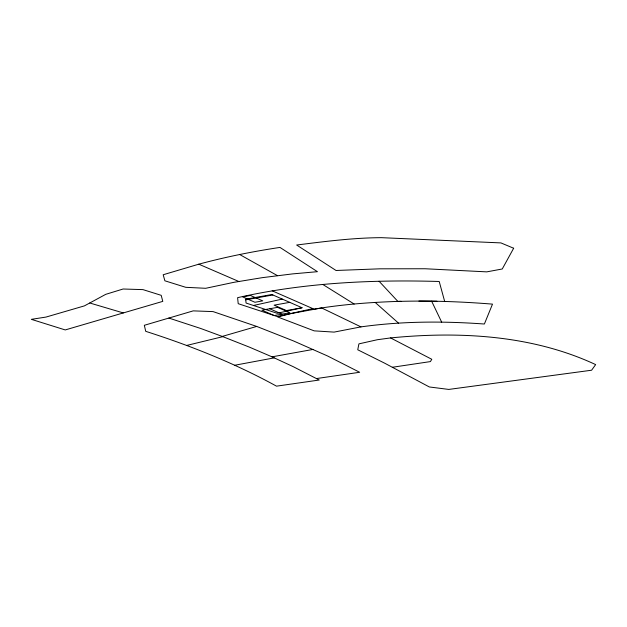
<?xml version="1.0" encoding="UTF-8"?>
<svg xmlns="http://www.w3.org/2000/svg" width="627" height="627" viewBox="0 0 627 627"><rect width="100%" height="100%" fill="white"/><g stroke="black" fill="none" stroke-linecap="round" stroke-linejoin="round"><path stroke-width="0.94" d="M89.747 302.99L84.386 305.89L45.99 317.074L31.35 319.339L65.247 329.935L162.785 301.375L161.202 295.333L142.964 289.619L123.104 289.008L105.759 294.329L89.747 302.99L123.292 312.928M256.709 326.432L222.24 336.425L249.46 347.154L272.008 356.841L293.35 366.732L319.245 380.025L276.515 386.161C235 363.362 190.796 345.751 145.73 331.338L144.328 325.295L193.218 310.874L213.07 311.603L256.709 326.432L293.491 340.939L327.584 355.987L359.655 372.281L316.502 378.551M198.798 264.186C225.485 256.96 252.642 251.529 279.971 247.414L317.442 271.679L292.503 273.905L262.298 277.659L233.91 282.322L205.695 288.295L185.772 287.315L164.877 280.802L163.192 274.744L198.798 264.186L238.809 281.476M186.603 345.469L222.851 336.652L200.812 328.509L168.859 318.061M253.48 305.482L282.275 299.087M302.065 307.755L277.165 313.288L246.066 303.037L245.674 299.204L271.828 294.518L302.065 307.755L286.429 310.561L274.101 305.161L289.737 302.355M312.865 308.625L277.236 316.533L238.205 303.68L237.602 297.668C303.625 282.722 371.733 279.54 439.213 281.484L444.684 301.485M234.757 365.243L274.218 357.876M272.008 356.841L313.022 349.435M245.745 299.839L272.87 294.972M392.314 367.273L430.412 361.591L431.784 359.287L390.574 337.922L377.313 339.732L358.918 343.87L357.743 349.78L384.735 363.221L429.354 386.969L448.783 389.422L591.598 370.22L595.65 364.6C532.252 335.006 459.332 331.142 390.574 337.922M360.956 326.886L334.089 332.106L314.182 330.86L277.636 316.956L291.085 313.563L321.604 307.935L360.956 326.886C401.821 321.157 443.281 321.055 484.381 324.018L492.501 304.126C461.041 301.603 429.44 300.482 397.886 301.43L379.076 281.241M401.115 301.313C371.983 302.143 342.828 304.299 314.072 309.158L272.181 290.803M418.899 301.07L436.933 301.25M269.735 308.75L282.064 314.151M239.71 254.538L277.502 275.668M322.803 284.462L354.161 304.024M375.228 302.465L398.513 323.132M431.65 301.203L441.682 322.168M513.654 248.237L502.258 268.983L486.771 271.867L425.177 268.756L379.923 268.818L336.033 270.48L296.642 245.016C324.817 241.505 353.126 237.782 381.553 237.672L500.918 242.908L513.654 248.237M250.432 295.466L242.61 296.869L254.938 302.269L262.76 300.866L250.432 295.466M277.549 307.348L261.914 310.153L274.242 315.553L289.886 312.748L277.549 307.348"/></g></svg>
